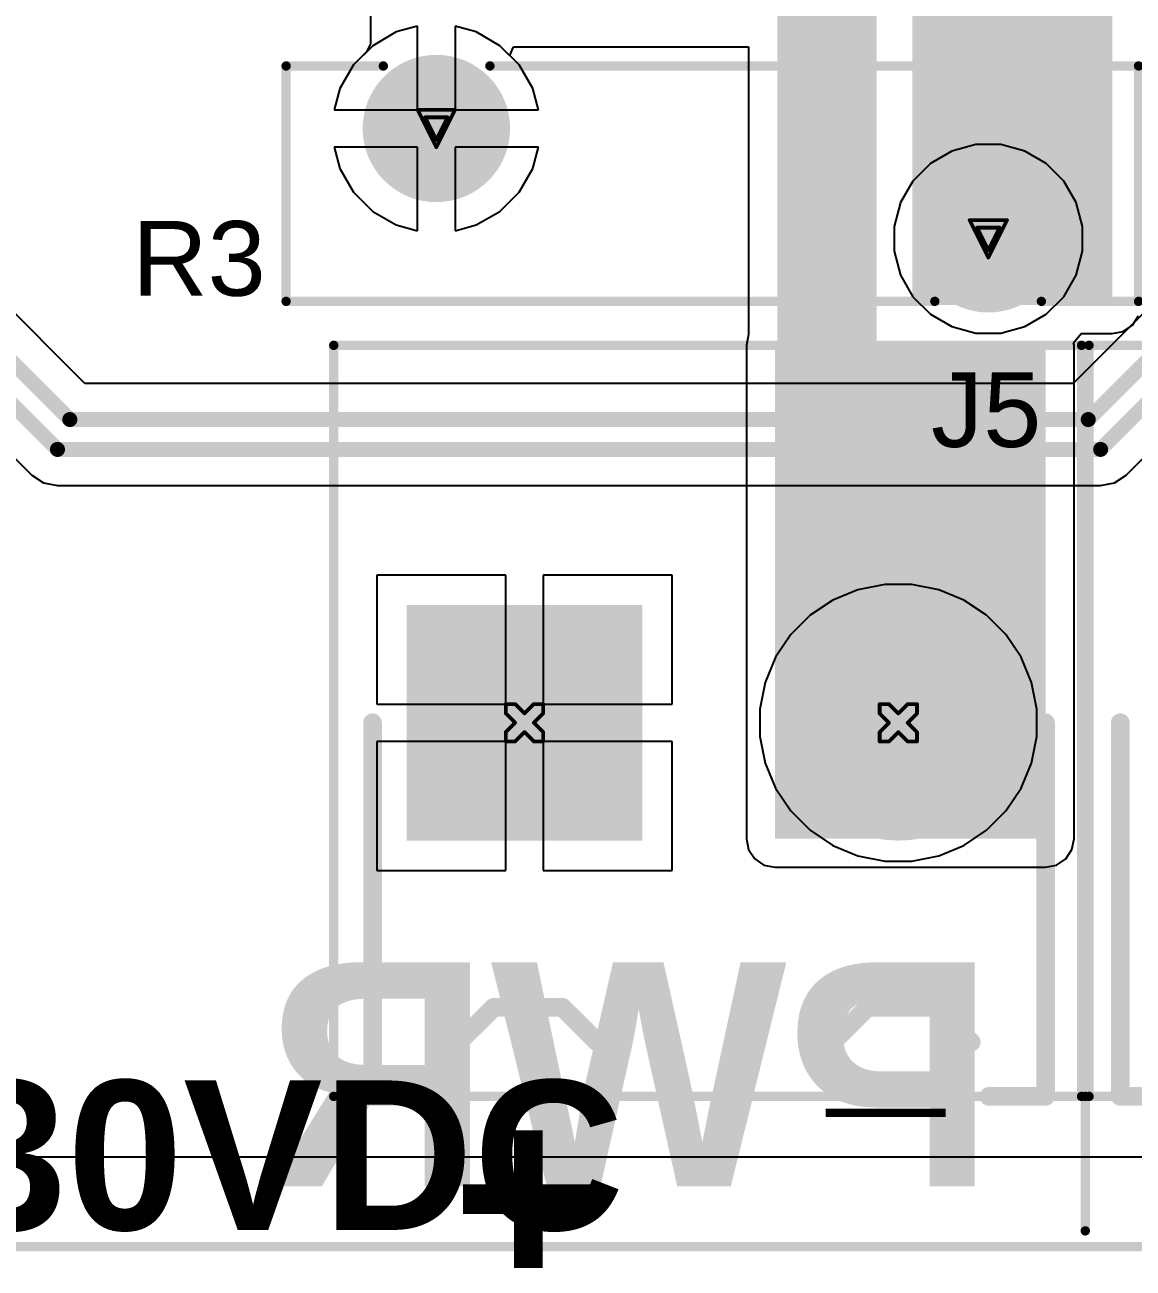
# Model space of a CAD drawing. Header units: inches. Extents: x -21 to 276, y -5 to 220.
# Drawn here: x 11.55 to 26.61, y -4.81 to 12.09 of the extents above; entities that cross this region are included whole.
import ezdxf

# ---------------------------------------------------------------- set-up
doc = ezdxf.new("R2010")
doc.units = ezdxf.units.IN
for name, color, linetype in [('Board_Outline', 216, 'Continuous'), ('Bottom Layer', 5, 'Continuous'), ('Bottom Overlay', 54, 'Continuous'), ('Bottom Solder', 6, 'Continuous'), ('Drill Drawing', 1, 'Continuous'), ('Ground', 16, 'Continuous'), ('Multi-Layer', 9, 'Continuous'), ('Pad Holes', 156, 'Continuous'), ('Power + Signal', 76, 'Continuous'), ('Top Layer', 1, 'Continuous'), ('Top Overlay', 2, 'Continuous'), ('Top Solder', 216, 'Continuous')]:
    doc.layers.add(name, color=color, linetype=linetype)
doc.styles.add('Arial', font='', dxfattribs={"height": 0.2})
doc.styles.add('Arial_Bold', font='', dxfattribs={"height": 0.2})
doc.styles.get('Arial').set_extended_font_data('Arial')
doc.styles.get('Arial_Bold').set_extended_font_data('Arial', bold=True)

# ---------------------------------------------------------------- blocks, each defined once
blk = doc.blocks.new('DB128L_5_08_3P_BK_S_139')
at = {"layer": 'Top Overlay'}
for points in [[(-7.671, -5.08, 0.127, 0.127, 0), (-7.671, 5.131, 0.127, 0.127, 0)], [(-7.671, 5.131, 0.127, 0.127, 0), (7.671, 5.131, 0.127, 0.127, 0)], [(-7.671, -5.08, 0.127, 0.127, 0), (7.671, -5.08, 0.127, 0.127, 0)]]:
    blk.add_lwpolyline(points, format="xyseb", dxfattribs=at)
for points in [[(-7.703, 5.131, 0.0635, 0.0635, 1), (-7.639, 5.131, 0.0635, 0.0635, 1)], [(-7.703, 5.131, 0.0635, 0.0635, 1), (-7.639, 5.131, 0.0635, 0.0635, 1)], [(-7.703, -5.08, 0.0635, 0.0635, 1), (-7.639, -5.08, 0.0635, 0.0635, 1)], [(-7.703, -5.08, 0.0635, 0.0635, 1), (-7.639, -5.08, 0.0635, 0.0635, 1)]]:
    blk.add_lwpolyline(points, format="xyseb", close=True, dxfattribs=at)
blk = doc.blocks.new('B72210S0300K101_195')
at = {"layer": 'Bottom Layer'}
h = blk.add_hatch(color=5, dxfattribs=at)
edge = h.paths.add_edge_path()
edge.add_arc((-3.75, 0.75), 0.9, 0, 360)
h = blk.add_hatch(color=5, dxfattribs=at)
edge = h.paths.add_edge_path()
edge.add_arc((3.75, -0.75), 0.9, 0, 360)
at = {"layer": 'Bottom Solder'}
h = blk.add_hatch(color=6, dxfattribs=at)
edge = h.paths.add_edge_path()
edge.add_arc((-3.75, 0.75), 1.0016, 0, 360)
h = blk.add_hatch(color=6, dxfattribs=at)
edge = h.paths.add_edge_path()
edge.add_arc((3.75, -0.75), 1.0016, 0, 360)
at = {"layer": 'Ground'}
h = blk.add_hatch(color=16, dxfattribs=at)
edge = h.paths.add_edge_path()
edge.add_arc((-3.75, 0.75), 0.9, 0, 360)
h = blk.add_hatch(color=16, dxfattribs=at)
edge = h.paths.add_edge_path()
edge.add_arc((3.75, -0.75), 0.9, 0, 360)
at = {"layer": 'Multi-Layer'}
h = blk.add_hatch(color=9, dxfattribs=at)
edge = h.paths.add_edge_path()
edge.add_arc((-3.75, 0.75), 0.9, 0, 360)
h = blk.add_hatch(color=9, dxfattribs=at)
edge = h.paths.add_edge_path()
edge.add_arc((3.75, -0.75), 0.9, 0, 360)
at = {"layer": 'Pad Holes'}
h = blk.add_hatch(color=7, dxfattribs=at)
edge = h.paths.add_edge_path()
edge.add_arc((-3.75, 0.75), 0.525, 0, 360)
h = blk.add_hatch(color=7, dxfattribs=at)
edge = h.paths.add_edge_path()
edge.add_arc((3.75, -0.75), 0.525, 0, 360)
at = {"layer": 'Power + Signal'}
h = blk.add_hatch(color=76, dxfattribs=at)
edge = h.paths.add_edge_path()
edge.add_arc((-3.75, 0.75), 0.9, 0, 360)
h = blk.add_hatch(color=76, dxfattribs=at)
edge = h.paths.add_edge_path()
edge.add_arc((3.75, -0.75), 0.9, 0, 360)
at = {"layer": 'Top Layer'}
h = blk.add_hatch(color=1, dxfattribs=at)
edge = h.paths.add_edge_path()
edge.add_arc((-3.75, 0.75), 0.9, 0, 360)
h = blk.add_hatch(color=1, dxfattribs=at)
edge = h.paths.add_edge_path()
edge.add_arc((3.75, -0.75), 0.9, 0, 360)
at = {"layer": 'Top Solder'}
h = blk.add_hatch(color=216, dxfattribs=at)
edge = h.paths.add_edge_path()
edge.add_arc((-3.75, 0.75), 1.0016, 0, 360)
h = blk.add_hatch(color=216, dxfattribs=at)
edge = h.paths.add_edge_path()
edge.add_arc((3.75, -0.75), 1.0016, 0, 360)
at = {"layer": 'Top Overlay'}
for points in [[(-5.7912, 1.6002, 0.127, 0.127, 0), (-5.7912, -1.6002, 0.127, 0.127, 0)], [(-4.4704, 1.6002, 0.127, 0.127, 0), (-5.7912, 1.6002, 0.127, 0.127, 0)], [(5.7912, 1.6002, 0.127, 0.127, 0), (-3.0226, 1.6002, 0.127, 0.127, 0)], [(5.7912, 1.6002, 0.127, 0.127, 0), (5.7912, -1.6002, 0.127, 0.127, 0)], [(3.0226, -1.6002, 0.127, 0.127, 0), (-5.7912, -1.6002, 0.127, 0.127, 0)], [(5.7912, -1.6002, 0.127, 0.127, 0), (4.4704, -1.6002, 0.127, 0.127, 0)]]:
    blk.add_lwpolyline(points, format="xyseb", dxfattribs=at)
for points in [[(-5.82295, 1.6002, 0.0635, 0.0635, 1), (-5.75945, 1.6002, 0.0635, 0.0635, 1)], [(-5.82295, 1.6002, 0.0635, 0.0635, 1), (-5.75945, 1.6002, 0.0635, 0.0635, 1)], [(-4.50215, 1.6002, 0.0635, 0.0635, 1), (-4.43865, 1.6002, 0.0635, 0.0635, 1)], [(-3.05435, 1.6002, 0.0635, 0.0635, 1), (-2.99085, 1.6002, 0.0635, 0.0635, 1)], [(5.75945, 1.6002, 0.0635, 0.0635, 1), (5.82295, 1.6002, 0.0635, 0.0635, 1)], [(5.75945, 1.6002, 0.0635, 0.0635, 1), (5.82295, 1.6002, 0.0635, 0.0635, 1)], [(-5.82295, -1.6002, 0.0635, 0.0635, 1), (-5.75945, -1.6002, 0.0635, 0.0635, 1)], [(-5.82295, -1.6002, 0.0635, 0.0635, 1), (-5.75945, -1.6002, 0.0635, 0.0635, 1)], [(2.99085, -1.6002, 0.0635, 0.0635, 1), (3.05435, -1.6002, 0.0635, 0.0635, 1)], [(4.43865, -1.6002, 0.0635, 0.0635, 1), (4.50215, -1.6002, 0.0635, 0.0635, 1)], [(5.75945, -1.6002, 0.0635, 0.0635, 1), (5.82295, -1.6002, 0.0635, 0.0635, 1)], [(5.75945, -1.6002, 0.0635, 0.0635, 1), (5.82295, -1.6002, 0.0635, 0.0635, 1)]]:
    blk.add_lwpolyline(points, format="xyseb", close=True, dxfattribs=at)
blk = doc.blocks.new('DB128L_5_08_2P_BK_S_202')
at = {"layer": 'Bottom Layer'}
blk.add_hatch(color=5, dxfattribs=at).paths.add_polyline_path([(-1.04, 1.5), (-1.04, -1.5), (-4.04, -1.5), (-4.04, 1.5)])
h = blk.add_hatch(color=5, dxfattribs=at)
edge = h.paths.add_edge_path()
edge.add_arc((2.54, 0), 1.5, 0, 360)
at = {"layer": 'Bottom Solder'}
blk.add_hatch(color=6, dxfattribs=at).paths.add_polyline_path([(-0.938, 1.602), (-0.938, -1.602), (-4.142, -1.602), (-4.142, 1.602)])
h = blk.add_hatch(color=6, dxfattribs=at)
edge = h.paths.add_edge_path()
edge.add_arc((2.54, 0), 1.602, 0, 360)
at = {"layer": 'Ground'}
blk.add_hatch(color=16, dxfattribs=at).paths.add_polyline_path([(-1.04, 1.5), (-1.04, -1.5), (-4.04, -1.5), (-4.04, 1.5)])
h = blk.add_hatch(color=16, dxfattribs=at)
edge = h.paths.add_edge_path()
edge.add_arc((2.54, 0), 1.5, 0, 360)
at = {"layer": 'Multi-Layer'}
blk.add_hatch(color=9, dxfattribs=at).paths.add_polyline_path([(-1.04, 1.5), (-1.04, -1.5), (-4.04, -1.5), (-4.04, 1.5)])
h = blk.add_hatch(color=9, dxfattribs=at)
edge = h.paths.add_edge_path()
edge.add_arc((2.54, 0), 1.5, 0, 360)
at = {"layer": 'Pad Holes'}
h = blk.add_hatch(color=7, dxfattribs=at)
edge = h.paths.add_edge_path()
edge.add_arc((-2.54, 0), 0.8, 0, 360)
h = blk.add_hatch(color=7, dxfattribs=at)
edge = h.paths.add_edge_path()
edge.add_arc((2.54, 0), 0.8, 0, 360)
at = {"layer": 'Power + Signal'}
blk.add_hatch(color=76, dxfattribs=at).paths.add_polyline_path([(-1.04, 1.5), (-1.04, -1.5), (-4.04, -1.5), (-4.04, 1.5)])
h = blk.add_hatch(color=76, dxfattribs=at)
edge = h.paths.add_edge_path()
edge.add_arc((2.54, 0), 1.5, 0, 360)
at = {"layer": 'Top Layer'}
blk.add_hatch(color=1, dxfattribs=at).paths.add_polyline_path([(-1.04, 1.5), (-1.04, -1.5), (-4.04, -1.5), (-4.04, 1.5)])
h = blk.add_hatch(color=1, dxfattribs=at)
edge = h.paths.add_edge_path()
edge.add_arc((2.54, 0), 1.5, 0, 360)
at = {"layer": 'Top Solder'}
blk.add_hatch(color=216, dxfattribs=at).paths.add_polyline_path([(-0.938, 1.602), (-0.938, -1.602), (-4.142, -1.602), (-4.142, 1.602)])
h = blk.add_hatch(color=216, dxfattribs=at)
edge = h.paths.add_edge_path()
edge.add_arc((2.54, 0), 1.602, 0, 360)
at = {"layer": 'Top Overlay'}
for points in [[(-5.131, -5.08, 0.127, 0.127, 0), (-5.131, 5.131, 0.127, 0.127, 0)], [(-5.131, 5.131, 0.127, 0.127, 0), (5.131, 5.131, 0.127, 0.127, 0)], [(5.131, -5.08, 0.127, 0.127, 0), (5.131, 5.131, 0.127, 0.127, 0)], [(-3.431, -4.343, 0.254, 0.254, 0), (-2.954, -3.867, 0.254, 0.254, 0)], [(-2.954, -3.867, 0.254, 0.254, 0), (-2.026, -3.867, 0.254, 0.254, 0)], [(-2.026, -3.867, 0.254, 0.254, 0), (-1.549, -4.343, 0.254, 0.254, 0)], [(1.649, -4.343, 0.254, 0.254, 0), (2.126, -3.867, 0.254, 0.254, 0)], [(2.126, -3.867, 0.254, 0.254, 0), (3.054, -3.867, 0.254, 0.254, 0)], [(3.054, -3.867, 0.254, 0.254, 0), (3.531, -4.343, 0.254, 0.254, 0)], [(-5.131, -5.08, 0.127, 0.127, 0), (5.131, -5.08, 0.127, 0.127, 0)]]:
    blk.add_lwpolyline(points, format="xyseb", dxfattribs=at)
for points in [[(-5.163, 5.131, 0.0635, 0.0635, 1), (-5.099, 5.131, 0.0635, 0.0635, 1)], [(-5.163, 5.131, 0.0635, 0.0635, 1), (-5.099, 5.131, 0.0635, 0.0635, 1)], [(5.099, 5.131, 0.0635, 0.0635, 1), (5.163, 5.131, 0.0635, 0.0635, 1)], [(5.099, 5.131, 0.0635, 0.0635, 1), (5.163, 5.131, 0.0635, 0.0635, 1)], [(-3.018, -3.867, 0.127, 0.127, 1), (-2.891, -3.867, 0.127, 0.127, 1)], [(-3.018, -3.867, 0.127, 0.127, 1), (-2.891, -3.867, 0.127, 0.127, 1)], [(-2.09, -3.867, 0.127, 0.127, 1), (-1.963, -3.867, 0.127, 0.127, 1)], [(-2.09, -3.867, 0.127, 0.127, 1), (-1.963, -3.867, 0.127, 0.127, 1)], [(2.062, -3.867, 0.127, 0.127, 1), (2.189, -3.867, 0.127, 0.127, 1)], [(2.062, -3.867, 0.127, 0.127, 1), (2.189, -3.867, 0.127, 0.127, 1)], [(2.99, -3.867, 0.127, 0.127, 1), (3.117, -3.867, 0.127, 0.127, 1)], [(2.99, -3.867, 0.127, 0.127, 1), (3.117, -3.867, 0.127, 0.127, 1)], [(-3.495, -4.343, 0.127, 0.127, 1), (-3.368, -4.343, 0.127, 0.127, 1)], [(-1.613, -4.343, 0.127, 0.127, 1), (-1.486, -4.343, 0.127, 0.127, 1)], [(1.585, -4.343, 0.127, 0.127, 1), (1.712, -4.343, 0.127, 0.127, 1)], [(3.467, -4.343, 0.127, 0.127, 1), (3.594, -4.343, 0.127, 0.127, 1)], [(-5.163, -5.08, 0.0635, 0.0635, 1), (-5.099, -5.08, 0.0635, 0.0635, 1)], [(-5.163, -5.08, 0.0635, 0.0635, 1), (-5.099, -5.08, 0.0635, 0.0635, 1)], [(5.099, -5.08, 0.0635, 0.0635, 1), (5.163, -5.08, 0.0635, 0.0635, 1)], [(5.099, -5.08, 0.0635, 0.0635, 1), (5.163, -5.08, 0.0635, 0.0635, 1)]]:
    blk.add_lwpolyline(points, format="xyseb", close=True, dxfattribs=at)

msp = doc.modelspace()

# ---------------------------------------------------------------- hatches: boundary and pattern name
at = {"layer": 'Bottom Layer'}
for points in [[(23.607, 8.284), (26.325, 8.284), (26.325, 18.263), (23.607, 18.263)], [(21.772, 5.907), (23.124, 5.907), (23.124, 12.867), (21.772, 12.867)], [(21.741, 1.028), (25.418, 1.028), (25.418, 7.736), (21.741, 7.736)]]:
    msp.add_hatch(color=5, dxfattribs=at).paths.add_polyline_path(points)

# ---------------------------------------------------------------- linework, layer by layer
at = {"layer": 'Board_Outline'}
msp.add_lwpolyline([(-4.499, -4.518, 0.127, 0.127, 0), (109.501, -4.518, 0.127, 0.127, 0)], format="xyseb", dxfattribs=at)
at = {"layer": 'Bottom Layer'}
for p, q in [((16.244, 18.195), (16.244, 11.833)), ((16.244, 11.833), (16.193, 11.727)), ((16.193, 11.727), (16.014, 11.548)), ((18.14, 11.675), (18.189, 11.793)), ((18.267, 11.548), (18.14, 11.675)), ((18.189, 11.793), (21.383, 11.793)), ((21.383, 11.793), (21.383, 7.886)), ((16.014, 11.548), (15.829, 11.227)), ((18.453, 11.227), (18.267, 11.548)), ((15.829, 11.227), (15.751, 10.938)), ((18.53, 10.938), (18.453, 11.227)), ((15.751, 10.938), (17.141, 10.938)), ((17.141, 10.938), (18.53, 10.938)), ((16.887, 10.43), (15.751, 10.43)), ((15.751, 10.43), (15.829, 10.14)), ((16.887, 9.294), (16.887, 10.43)), ((18.53, 10.43), (17.395, 10.43)), ((17.395, 10.43), (17.395, 9.294)), ((18.453, 10.14), (18.53, 10.43)), ((15.829, 10.14), (16.014, 9.819)), ((18.267, 9.819), (18.453, 10.14)), ((16.014, 9.819), (16.276, 9.557)), ((18.005, 9.557), (18.267, 9.819)), ((16.276, 9.557), (16.597, 9.372)), ((17.684, 9.372), (18.005, 9.557)), ((16.597, 9.372), (16.887, 9.294)), ((17.395, 9.294), (17.684, 9.372)), ((26.599, 8.009), (26.683, 8.135)), ((26.473, 7.925), (26.599, 8.009)), ((21.382, 7.885), (21.353, 7.736)), ((21.383, 7.886), (21.382, 7.885)), ((25.8, 7.768), (25.904, 7.895)), ((25.904, 7.895), (26.325, 7.895)), ((26.325, 7.895), (26.473, 7.925)), ((21.353, 7.736), (21.353, 1.028)), ((25.806, 7.736), (25.8, 7.768)), ((25.806, 1.028), (25.806, 7.736)), ((18.084, 4.613), (16.33, 4.613)), ((16.33, 4.613), (16.33, 2.859)), ((18.084, 2.859), (18.084, 4.613)), ((20.346, 4.613), (18.592, 4.613)), ((18.592, 4.613), (18.592, 2.859)), ((20.346, 2.859), (20.346, 4.613)), ((16.33, 2.859), (18.084, 2.859)), ((18.592, 2.859), (20.346, 2.859)), ((18.084, 2.351), (16.33, 2.351)), ((16.33, 2.351), (16.33, 0.597)), ((18.084, 0.597), (18.084, 2.351)), ((20.346, 2.351), (18.592, 2.351)), ((18.592, 2.351), (18.592, 0.597)), ((20.346, 0.597), (20.346, 2.351)), ((21.353, 1.028), (21.382, 0.88)), ((25.777, 0.88), (25.806, 1.028)), ((21.382, 0.88), (21.466, 0.754)), ((25.692, 0.754), (25.777, 0.88)), ((21.466, 0.754), (21.592, 0.669)), ((25.566, 0.669), (25.692, 0.754)), ((16.33, 0.597), (18.084, 0.597)), ((18.592, 0.597), (20.346, 0.597)), ((21.592, 0.669), (21.741, 0.64)), ((21.741, 0.64), (25.418, 0.64)), ((25.418, 0.64), (25.566, 0.669)), ((102.608, -3.302), (2.395, -3.302))]:
    msp.add_line(p, q, dxfattribs=at)
msp.add_lwpolyline([(23.177, 2.605, 1.778, 1.778, 0), (23.418, 2.605, 1.778, 1.778, 0)], format="xyseb", dxfattribs=at)
for points in [[(22.732, 2.605, 0.889, 0.889, 1), (23.621, 2.605, 0.889, 0.889, 1)], [(22.973, 2.605, 0.889, 0.889, 1), (23.862, 2.605, 0.889, 0.889, 1)]]:
    msp.add_lwpolyline(points, format="xyseb", close=True, dxfattribs=at)
at = {"layer": 'Bottom Overlay'}
for points in [[(16.274, -2.475, 0.254, 0.254, 0), (16.274, 2.605, 0.254, 0.254, 0)], [(25.418, -2.475, 0.254, 0.254, 0), (25.418, 2.605, 0.254, 0.254, 0)], [(26.434, -2.475, 0.254, 0.254, 0), (26.434, 2.605, 0.254, 0.254, 0)], [(16.274, -2.475, 0.254, 0.254, 0), (17.104, -2.475, 0.254, 0.254, 0)], [(24.648, -2.475, 0.254, 0.254, 0), (25.418, -2.475, 0.254, 0.254, 0)], [(26.434, -2.475, 0.254, 0.254, 0), (54.265, -2.475, 0.254, 0.254, 0)]]:
    msp.add_lwpolyline(points, format="xyseb", dxfattribs=at)
for points in [[(16.21, 2.605, 0.127, 0.127, 1), (16.337, 2.605, 0.127, 0.127, 1)], [(25.354, 2.605, 0.127, 0.127, 1), (25.481, 2.605, 0.127, 0.127, 1)], [(26.37, 2.605, 0.127, 0.127, 1), (26.497, 2.605, 0.127, 0.127, 1)], [(16.21, -2.475, 0.127, 0.127, 1), (16.337, -2.475, 0.127, 0.127, 1)], [(16.21, -2.475, 0.127, 0.127, 1), (16.337, -2.475, 0.127, 0.127, 1)], [(17.041, -2.475, 0.127, 0.127, 1), (17.168, -2.475, 0.127, 0.127, 1)], [(24.585, -2.475, 0.127, 0.127, 1), (24.712, -2.475, 0.127, 0.127, 1)], [(25.354, -2.475, 0.127, 0.127, 1), (25.481, -2.475, 0.127, 0.127, 1)], [(25.354, -2.475, 0.127, 0.127, 1), (25.481, -2.475, 0.127, 0.127, 1)], [(26.37, -2.475, 0.127, 0.127, 1), (26.497, -2.475, 0.127, 0.127, 1)], [(26.37, -2.475, 0.127, 0.127, 1), (26.497, -2.475, 0.127, 0.127, 1)]]:
    msp.add_lwpolyline(points, format="xyseb", close=True, dxfattribs=at)
at = {"layer": 'Drill Drawing'}
for points in [[(16.887, 10.938, 0.0508, 0.0508, 0), (17.395, 10.938, 0.0508, 0.0508, 0)], [(16.887, 10.938, 0.0508, 0.0508, 0), (17.141, 10.43, 0.0508, 0.0508, 0)], [(16.988, 10.836, 0.0508, 0.0508, 0), (17.293, 10.836, 0.0508, 0.0508, 0)], [(16.988, 10.836, 0.0508, 0.0508, 0), (17.141, 10.531, 0.0508, 0.0508, 0)], [(17.141, 10.43, 0.0508, 0.0508, 0), (17.395, 10.938, 0.0508, 0.0508, 0)], [(17.141, 10.531, 0.0508, 0.0508, 0), (17.293, 10.836, 0.0508, 0.0508, 0)], [(24.387, 9.438, 0.0508, 0.0508, 0), (24.895, 9.438, 0.0508, 0.0508, 0)], [(24.387, 9.438, 0.0508, 0.0508, 0), (24.641, 8.93, 0.0508, 0.0508, 0)], [(24.488, 9.336, 0.0508, 0.0508, 0), (24.793, 9.336, 0.0508, 0.0508, 0)], [(24.488, 9.336, 0.0508, 0.0508, 0), (24.641, 9.031, 0.0508, 0.0508, 0)], [(24.641, 8.93, 0.0508, 0.0508, 0), (24.895, 9.438, 0.0508, 0.0508, 0)], [(24.641, 9.031, 0.0508, 0.0508, 0), (24.793, 9.336, 0.0508, 0.0508, 0)], [(18.084, 2.732, 0.0508, 0.0508, 0), (18.084, 2.859, 0.0508, 0.0508, 0)], [(18.084, 2.859, 0.0508, 0.0508, 0), (18.211, 2.859, 0.0508, 0.0508, 0)], [(18.211, 2.859, 0.0508, 0.0508, 0), (18.338, 2.732, 0.0508, 0.0508, 0)], [(18.338, 2.732, 0.0508, 0.0508, 0), (18.465, 2.859, 0.0508, 0.0508, 0)], [(18.465, 2.859, 0.0508, 0.0508, 0), (18.592, 2.859, 0.0508, 0.0508, 0)], [(18.592, 2.732, 0.0508, 0.0508, 0), (18.592, 2.859, 0.0508, 0.0508, 0)], [(23.164, 2.732, 0.0508, 0.0508, 0), (23.164, 2.859, 0.0508, 0.0508, 0)], [(23.164, 2.859, 0.0508, 0.0508, 0), (23.291, 2.859, 0.0508, 0.0508, 0)], [(23.291, 2.859, 0.0508, 0.0508, 0), (23.418, 2.732, 0.0508, 0.0508, 0)], [(23.418, 2.732, 0.0508, 0.0508, 0), (23.545, 2.859, 0.0508, 0.0508, 0)], [(23.545, 2.859, 0.0508, 0.0508, 0), (23.672, 2.859, 0.0508, 0.0508, 0)], [(23.672, 2.732, 0.0508, 0.0508, 0), (23.672, 2.859, 0.0508, 0.0508, 0)], [(18.084, 2.732, 0.0508, 0.0508, 0), (18.211, 2.605, 0.0508, 0.0508, 0)], [(18.465, 2.605, 0.0508, 0.0508, 0), (18.592, 2.732, 0.0508, 0.0508, 0)], [(23.164, 2.732, 0.0508, 0.0508, 0), (23.291, 2.605, 0.0508, 0.0508, 0)], [(23.545, 2.605, 0.0508, 0.0508, 0), (23.672, 2.732, 0.0508, 0.0508, 0)], [(18.084, 2.478, 0.0508, 0.0508, 0), (18.211, 2.605, 0.0508, 0.0508, 0)], [(18.465, 2.605, 0.0508, 0.0508, 0), (18.592, 2.478, 0.0508, 0.0508, 0)], [(23.164, 2.478, 0.0508, 0.0508, 0), (23.291, 2.605, 0.0508, 0.0508, 0)], [(23.545, 2.605, 0.0508, 0.0508, 0), (23.672, 2.478, 0.0508, 0.0508, 0)], [(18.084, 2.351, 0.0508, 0.0508, 0), (18.084, 2.478, 0.0508, 0.0508, 0)], [(18.084, 2.351, 0.0508, 0.0508, 0), (18.211, 2.351, 0.0508, 0.0508, 0)], [(18.211, 2.351, 0.0508, 0.0508, 0), (18.338, 2.478, 0.0508, 0.0508, 0)], [(18.338, 2.478, 0.0508, 0.0508, 0), (18.465, 2.351, 0.0508, 0.0508, 0)], [(18.465, 2.351, 0.0508, 0.0508, 0), (18.592, 2.351, 0.0508, 0.0508, 0)], [(18.592, 2.351, 0.0508, 0.0508, 0), (18.592, 2.478, 0.0508, 0.0508, 0)], [(23.164, 2.351, 0.0508, 0.0508, 0), (23.164, 2.478, 0.0508, 0.0508, 0)], [(23.164, 2.351, 0.0508, 0.0508, 0), (23.291, 2.351, 0.0508, 0.0508, 0)], [(23.291, 2.351, 0.0508, 0.0508, 0), (23.418, 2.478, 0.0508, 0.0508, 0)], [(23.418, 2.478, 0.0508, 0.0508, 0), (23.545, 2.351, 0.0508, 0.0508, 0)], [(23.545, 2.351, 0.0508, 0.0508, 0), (23.672, 2.351, 0.0508, 0.0508, 0)], [(23.672, 2.351, 0.0508, 0.0508, 0), (23.672, 2.478, 0.0508, 0.0508, 0)]]:
    msp.add_lwpolyline(points, format="xyseb", dxfattribs=at)
for points in [[(16.874, 10.938, 0.0254, 0.0254, 1), (16.899, 10.938, 0.0254, 0.0254, 1)], [(16.874, 10.938, 0.0254, 0.0254, 1), (16.899, 10.938, 0.0254, 0.0254, 1)], [(16.976, 10.836, 0.0254, 0.0254, 1), (17.001, 10.836, 0.0254, 0.0254, 1)], [(16.976, 10.836, 0.0254, 0.0254, 1), (17.001, 10.836, 0.0254, 0.0254, 1)], [(17.28, 10.836, 0.0254, 0.0254, 1), (17.306, 10.836, 0.0254, 0.0254, 1)], [(17.28, 10.836, 0.0254, 0.0254, 1), (17.306, 10.836, 0.0254, 0.0254, 1)], [(17.382, 10.938, 0.0254, 0.0254, 1), (17.407, 10.938, 0.0254, 0.0254, 1)], [(17.382, 10.938, 0.0254, 0.0254, 1), (17.407, 10.938, 0.0254, 0.0254, 1)], [(17.128, 10.531, 0.0254, 0.0254, 1), (17.153, 10.531, 0.0254, 0.0254, 1)], [(17.128, 10.531, 0.0254, 0.0254, 1), (17.153, 10.531, 0.0254, 0.0254, 1)], [(17.128, 10.43, 0.0254, 0.0254, 1), (17.153, 10.43, 0.0254, 0.0254, 1)], [(17.128, 10.43, 0.0254, 0.0254, 1), (17.153, 10.43, 0.0254, 0.0254, 1)], [(24.374, 9.438, 0.0254, 0.0254, 1), (24.399, 9.438, 0.0254, 0.0254, 1)], [(24.374, 9.438, 0.0254, 0.0254, 1), (24.399, 9.438, 0.0254, 0.0254, 1)], [(24.476, 9.336, 0.0254, 0.0254, 1), (24.501, 9.336, 0.0254, 0.0254, 1)], [(24.476, 9.336, 0.0254, 0.0254, 1), (24.501, 9.336, 0.0254, 0.0254, 1)], [(24.78, 9.336, 0.0254, 0.0254, 1), (24.806, 9.336, 0.0254, 0.0254, 1)], [(24.78, 9.336, 0.0254, 0.0254, 1), (24.806, 9.336, 0.0254, 0.0254, 1)], [(24.882, 9.438, 0.0254, 0.0254, 1), (24.907, 9.438, 0.0254, 0.0254, 1)], [(24.882, 9.438, 0.0254, 0.0254, 1), (24.907, 9.438, 0.0254, 0.0254, 1)], [(24.628, 9.031, 0.0254, 0.0254, 1), (24.653, 9.031, 0.0254, 0.0254, 1)], [(24.628, 9.031, 0.0254, 0.0254, 1), (24.653, 9.031, 0.0254, 0.0254, 1)], [(24.628, 8.93, 0.0254, 0.0254, 1), (24.653, 8.93, 0.0254, 0.0254, 1)], [(24.628, 8.93, 0.0254, 0.0254, 1), (24.653, 8.93, 0.0254, 0.0254, 1)], [(18.071, 2.859, 0.0254, 0.0254, 1), (18.096, 2.859, 0.0254, 0.0254, 1)], [(18.071, 2.859, 0.0254, 0.0254, 1), (18.096, 2.859, 0.0254, 0.0254, 1)], [(18.198, 2.859, 0.0254, 0.0254, 1), (18.223, 2.859, 0.0254, 0.0254, 1)], [(18.198, 2.859, 0.0254, 0.0254, 1), (18.223, 2.859, 0.0254, 0.0254, 1)], [(18.452, 2.859, 0.0254, 0.0254, 1), (18.477, 2.859, 0.0254, 0.0254, 1)], [(18.452, 2.859, 0.0254, 0.0254, 1), (18.477, 2.859, 0.0254, 0.0254, 1)], [(18.579, 2.859, 0.0254, 0.0254, 1), (18.604, 2.859, 0.0254, 0.0254, 1)], [(18.579, 2.859, 0.0254, 0.0254, 1), (18.604, 2.859, 0.0254, 0.0254, 1)], [(23.151, 2.859, 0.0254, 0.0254, 1), (23.176, 2.859, 0.0254, 0.0254, 1)], [(23.151, 2.859, 0.0254, 0.0254, 1), (23.176, 2.859, 0.0254, 0.0254, 1)], [(23.278, 2.859, 0.0254, 0.0254, 1), (23.303, 2.859, 0.0254, 0.0254, 1)], [(23.278, 2.859, 0.0254, 0.0254, 1), (23.303, 2.859, 0.0254, 0.0254, 1)], [(23.532, 2.859, 0.0254, 0.0254, 1), (23.557, 2.859, 0.0254, 0.0254, 1)], [(23.532, 2.859, 0.0254, 0.0254, 1), (23.557, 2.859, 0.0254, 0.0254, 1)], [(23.659, 2.859, 0.0254, 0.0254, 1), (23.684, 2.859, 0.0254, 0.0254, 1)], [(23.659, 2.859, 0.0254, 0.0254, 1), (23.684, 2.859, 0.0254, 0.0254, 1)], [(18.071, 2.732, 0.0254, 0.0254, 1), (18.096, 2.732, 0.0254, 0.0254, 1)], [(18.071, 2.732, 0.0254, 0.0254, 1), (18.096, 2.732, 0.0254, 0.0254, 1)], [(18.325, 2.732, 0.0254, 0.0254, 1), (18.35, 2.732, 0.0254, 0.0254, 1)], [(18.325, 2.732, 0.0254, 0.0254, 1), (18.35, 2.732, 0.0254, 0.0254, 1)], [(18.579, 2.732, 0.0254, 0.0254, 1), (18.604, 2.732, 0.0254, 0.0254, 1)], [(18.579, 2.732, 0.0254, 0.0254, 1), (18.604, 2.732, 0.0254, 0.0254, 1)], [(23.151, 2.732, 0.0254, 0.0254, 1), (23.176, 2.732, 0.0254, 0.0254, 1)], [(23.151, 2.732, 0.0254, 0.0254, 1), (23.176, 2.732, 0.0254, 0.0254, 1)], [(23.405, 2.732, 0.0254, 0.0254, 1), (23.43, 2.732, 0.0254, 0.0254, 1)], [(23.405, 2.732, 0.0254, 0.0254, 1), (23.43, 2.732, 0.0254, 0.0254, 1)], [(23.659, 2.732, 0.0254, 0.0254, 1), (23.684, 2.732, 0.0254, 0.0254, 1)], [(23.659, 2.732, 0.0254, 0.0254, 1), (23.684, 2.732, 0.0254, 0.0254, 1)], [(18.198, 2.605, 0.0254, 0.0254, 1), (18.223, 2.605, 0.0254, 0.0254, 1)], [(18.198, 2.605, 0.0254, 0.0254, 1), (18.223, 2.605, 0.0254, 0.0254, 1)], [(18.452, 2.605, 0.0254, 0.0254, 1), (18.477, 2.605, 0.0254, 0.0254, 1)], [(18.452, 2.605, 0.0254, 0.0254, 1), (18.477, 2.605, 0.0254, 0.0254, 1)], [(23.278, 2.605, 0.0254, 0.0254, 1), (23.303, 2.605, 0.0254, 0.0254, 1)], [(23.278, 2.605, 0.0254, 0.0254, 1), (23.303, 2.605, 0.0254, 0.0254, 1)], [(23.532, 2.605, 0.0254, 0.0254, 1), (23.557, 2.605, 0.0254, 0.0254, 1)], [(23.532, 2.605, 0.0254, 0.0254, 1), (23.557, 2.605, 0.0254, 0.0254, 1)], [(18.071, 2.478, 0.0254, 0.0254, 1), (18.096, 2.478, 0.0254, 0.0254, 1)], [(18.071, 2.478, 0.0254, 0.0254, 1), (18.096, 2.478, 0.0254, 0.0254, 1)], [(18.071, 2.351, 0.0254, 0.0254, 1), (18.096, 2.351, 0.0254, 0.0254, 1)], [(18.071, 2.351, 0.0254, 0.0254, 1), (18.096, 2.351, 0.0254, 0.0254, 1)], [(18.198, 2.351, 0.0254, 0.0254, 1), (18.223, 2.351, 0.0254, 0.0254, 1)], [(18.198, 2.351, 0.0254, 0.0254, 1), (18.223, 2.351, 0.0254, 0.0254, 1)], [(18.325, 2.478, 0.0254, 0.0254, 1), (18.35, 2.478, 0.0254, 0.0254, 1)], [(18.325, 2.478, 0.0254, 0.0254, 1), (18.35, 2.478, 0.0254, 0.0254, 1)], [(18.452, 2.351, 0.0254, 0.0254, 1), (18.477, 2.351, 0.0254, 0.0254, 1)], [(18.452, 2.351, 0.0254, 0.0254, 1), (18.477, 2.351, 0.0254, 0.0254, 1)], [(18.579, 2.478, 0.0254, 0.0254, 1), (18.604, 2.478, 0.0254, 0.0254, 1)], [(18.579, 2.478, 0.0254, 0.0254, 1), (18.604, 2.478, 0.0254, 0.0254, 1)], [(18.579, 2.351, 0.0254, 0.0254, 1), (18.604, 2.351, 0.0254, 0.0254, 1)], [(18.579, 2.351, 0.0254, 0.0254, 1), (18.604, 2.351, 0.0254, 0.0254, 1)], [(23.151, 2.478, 0.0254, 0.0254, 1), (23.176, 2.478, 0.0254, 0.0254, 1)], [(23.151, 2.478, 0.0254, 0.0254, 1), (23.176, 2.478, 0.0254, 0.0254, 1)], [(23.151, 2.351, 0.0254, 0.0254, 1), (23.176, 2.351, 0.0254, 0.0254, 1)], [(23.151, 2.351, 0.0254, 0.0254, 1), (23.176, 2.351, 0.0254, 0.0254, 1)], [(23.278, 2.351, 0.0254, 0.0254, 1), (23.303, 2.351, 0.0254, 0.0254, 1)], [(23.278, 2.351, 0.0254, 0.0254, 1), (23.303, 2.351, 0.0254, 0.0254, 1)], [(23.405, 2.478, 0.0254, 0.0254, 1), (23.43, 2.478, 0.0254, 0.0254, 1)], [(23.405, 2.478, 0.0254, 0.0254, 1), (23.43, 2.478, 0.0254, 0.0254, 1)], [(23.532, 2.351, 0.0254, 0.0254, 1), (23.557, 2.351, 0.0254, 0.0254, 1)], [(23.532, 2.351, 0.0254, 0.0254, 1), (23.557, 2.351, 0.0254, 0.0254, 1)], [(23.659, 2.478, 0.0254, 0.0254, 1), (23.684, 2.478, 0.0254, 0.0254, 1)], [(23.659, 2.478, 0.0254, 0.0254, 1), (23.684, 2.478, 0.0254, 0.0254, 1)], [(23.659, 2.351, 0.0254, 0.0254, 1), (23.684, 2.351, 0.0254, 0.0254, 1)], [(23.659, 2.351, 0.0254, 0.0254, 1), (23.684, 2.351, 0.0254, 0.0254, 1)]]:
    msp.add_lwpolyline(points, format="xyseb", close=True, dxfattribs=at)
at = {"layer": 'Ground'}
for p, q in [((16.887, 12.073), (16.597, 11.996)), ((16.887, 10.938), (16.887, 12.073)), ((17.684, 11.996), (17.395, 12.073)), ((17.395, 12.073), (17.395, 10.938)), ((16.597, 11.996), (16.276, 11.81)), ((18.005, 11.81), (17.684, 11.996)), ((16.276, 11.81), (16.014, 11.548)), ((18.267, 11.548), (18.005, 11.81)), ((16.014, 11.548), (15.829, 11.227)), ((18.453, 11.227), (18.267, 11.548)), ((15.829, 11.227), (15.751, 10.938)), ((18.53, 10.938), (18.453, 11.227)), ((15.751, 10.938), (16.887, 10.938)), ((17.395, 10.938), (18.53, 10.938)), ((16.887, 10.43), (15.751, 10.43)), ((15.751, 10.43), (15.829, 10.14)), ((16.887, 9.294), (16.887, 10.43)), ((18.53, 10.43), (17.395, 10.43)), ((17.395, 10.43), (17.395, 9.294)), ((18.453, 10.14), (18.53, 10.43)), ((24.146, 10.377), (23.854, 10.209)), ((24.472, 10.465), (24.146, 10.377)), ((24.809, 10.465), (24.472, 10.465)), ((25.135, 10.377), (24.809, 10.465)), ((25.427, 10.209), (25.135, 10.377)), ((23.854, 10.209), (23.616, 9.97)), ((25.666, 9.97), (25.427, 10.209)), ((15.829, 10.14), (16.014, 9.819)), ((18.267, 9.819), (18.453, 10.14)), ((16.014, 9.819), (16.276, 9.557)), ((18.005, 9.557), (18.267, 9.819)), ((23.616, 9.97), (23.447, 9.678)), ((25.834, 9.678), (25.666, 9.97)), ((23.447, 9.678), (23.36, 9.352)), ((25.922, 9.352), (25.834, 9.678)), ((16.276, 9.557), (16.597, 9.372)), ((17.684, 9.372), (18.005, 9.557)), ((16.597, 9.372), (16.887, 9.294)), ((17.395, 9.294), (17.684, 9.372)), ((23.36, 9.352), (23.36, 9.015)), ((25.922, 9.015), (25.922, 9.352)), ((23.36, 9.015), (23.447, 8.689)), ((25.834, 8.689), (25.922, 9.015)), ((23.447, 8.689), (23.616, 8.397)), ((25.666, 8.397), (25.834, 8.689)), ((23.616, 8.397), (23.854, 8.159)), ((25.427, 8.159), (25.666, 8.397)), ((23.854, 8.159), (24.146, 7.99)), ((25.135, 7.99), (25.427, 8.159)), ((24.146, 7.99), (24.472, 7.903)), ((24.809, 7.903), (25.135, 7.99)), ((24.472, 7.903), (24.809, 7.903)), ((18.084, 4.613), (16.33, 4.613)), ((16.33, 4.613), (16.33, 2.859)), ((18.084, 2.859), (18.084, 4.613)), ((20.346, 4.613), (18.592, 4.613)), ((18.592, 4.613), (18.592, 2.859)), ((20.346, 2.859), (20.346, 4.613)), ((22.869, 4.414), (22.527, 4.272)), ((23.233, 4.486), (22.869, 4.414)), ((23.603, 4.486), (23.233, 4.486)), ((23.966, 4.414), (23.603, 4.486)), ((24.309, 4.272), (23.966, 4.414)), ((22.527, 4.272), (22.219, 4.066)), ((24.617, 4.066), (24.309, 4.272)), ((22.219, 4.066), (21.957, 3.804)), ((24.879, 3.804), (24.617, 4.066)), ((21.957, 3.804), (21.751, 3.496)), ((25.085, 3.496), (24.879, 3.804)), ((21.751, 3.496), (21.609, 3.154)), ((25.226, 3.154), (25.085, 3.496)), ((21.609, 3.154), (21.537, 2.791)), ((25.299, 2.791), (25.226, 3.154)), ((16.33, 2.859), (18.084, 2.859)), ((18.592, 2.859), (20.346, 2.859)), ((21.537, 2.791), (21.537, 2.42)), ((25.299, 2.42), (25.299, 2.791)), ((21.537, 2.42), (21.609, 2.057)), ((25.226, 2.057), (25.299, 2.42)), ((18.084, 2.351), (16.33, 2.351)), ((16.33, 2.351), (16.33, 0.597)), ((18.084, 0.597), (18.084, 2.351)), ((20.346, 2.351), (18.592, 2.351)), ((18.592, 2.351), (18.592, 0.597)), ((20.346, 0.597), (20.346, 2.351)), ((21.609, 2.057), (21.751, 1.714)), ((25.085, 1.714), (25.226, 2.057)), ((21.751, 1.714), (21.957, 1.406)), ((24.879, 1.406), (25.085, 1.714)), ((21.957, 1.406), (22.219, 1.144)), ((24.617, 1.144), (24.879, 1.406)), ((22.219, 1.144), (22.527, 0.938)), ((24.309, 0.938), (24.617, 1.144)), ((22.527, 0.938), (22.869, 0.797)), ((23.966, 0.797), (24.309, 0.938)), ((22.869, 0.797), (23.233, 0.724)), ((23.233, 0.724), (23.603, 0.724)), ((23.603, 0.724), (23.966, 0.797)), ((16.33, 0.597), (18.084, 0.597)), ((18.592, 0.597), (20.346, 0.597)), ((102.608, -3.302), (2.395, -3.302))]:
    msp.add_line(p, q, dxfattribs=at)
at = {"layer": 'Power + Signal'}
for p, q in [((16.887, 12.073), (16.597, 11.996)), ((16.887, 10.938), (16.887, 12.073)), ((17.684, 11.996), (17.395, 12.073)), ((17.395, 12.073), (17.395, 10.938)), ((16.597, 11.996), (16.276, 11.81)), ((18.005, 11.81), (17.684, 11.996)), ((16.276, 11.81), (16.014, 11.548)), ((18.267, 11.548), (18.005, 11.81)), ((16.014, 11.548), (15.829, 11.227)), ((18.453, 11.227), (18.267, 11.548)), ((15.829, 11.227), (15.751, 10.938)), ((18.53, 10.938), (18.453, 11.227)), ((15.751, 10.938), (16.887, 10.938)), ((17.395, 10.938), (18.53, 10.938)), ((16.887, 10.43), (15.751, 10.43)), ((15.751, 10.43), (15.829, 10.14)), ((16.887, 9.294), (16.887, 10.43)), ((18.53, 10.43), (17.395, 10.43)), ((17.395, 10.43), (17.395, 9.294)), ((18.453, 10.14), (18.53, 10.43)), ((24.146, 10.377), (23.854, 10.209)), ((24.472, 10.465), (24.146, 10.377)), ((24.809, 10.465), (24.472, 10.465)), ((25.135, 10.377), (24.809, 10.465)), ((25.427, 10.209), (25.135, 10.377)), ((23.854, 10.209), (23.616, 9.97)), ((25.666, 9.97), (25.427, 10.209)), ((15.829, 10.14), (16.014, 9.819)), ((18.267, 9.819), (18.453, 10.14)), ((16.014, 9.819), (16.276, 9.557)), ((18.005, 9.557), (18.267, 9.819)), ((23.616, 9.97), (23.447, 9.678)), ((25.834, 9.678), (25.666, 9.97)), ((23.447, 9.678), (23.36, 9.352)), ((25.922, 9.352), (25.834, 9.678)), ((16.276, 9.557), (16.597, 9.372)), ((17.684, 9.372), (18.005, 9.557)), ((16.597, 9.372), (16.887, 9.294)), ((17.395, 9.294), (17.684, 9.372)), ((23.36, 9.352), (23.36, 9.015)), ((25.922, 9.015), (25.922, 9.352)), ((23.36, 9.015), (23.447, 8.689)), ((25.834, 8.689), (25.922, 9.015)), ((23.447, 8.689), (23.616, 8.397)), ((25.666, 8.397), (25.834, 8.689)), ((23.616, 8.397), (23.854, 8.159)), ((25.427, 8.159), (25.666, 8.397)), ((23.854, 8.159), (24.146, 7.99)), ((25.135, 7.99), (25.427, 8.159)), ((24.146, 7.99), (24.472, 7.903)), ((24.809, 7.903), (25.135, 7.99)), ((24.472, 7.903), (24.809, 7.903)), ((18.084, 4.613), (16.33, 4.613)), ((16.33, 4.613), (16.33, 2.859)), ((18.084, 2.859), (18.084, 4.613)), ((20.346, 4.613), (18.592, 4.613)), ((18.592, 4.613), (18.592, 2.859)), ((20.346, 2.859), (20.346, 4.613)), ((22.869, 4.414), (22.527, 4.272)), ((23.233, 4.486), (22.869, 4.414)), ((23.603, 4.486), (23.233, 4.486)), ((23.966, 4.414), (23.603, 4.486)), ((24.309, 4.272), (23.966, 4.414)), ((22.527, 4.272), (22.219, 4.066)), ((24.617, 4.066), (24.309, 4.272)), ((22.219, 4.066), (21.957, 3.804)), ((24.879, 3.804), (24.617, 4.066)), ((21.957, 3.804), (21.751, 3.496)), ((25.085, 3.496), (24.879, 3.804)), ((21.751, 3.496), (21.609, 3.154)), ((25.226, 3.154), (25.085, 3.496)), ((21.609, 3.154), (21.537, 2.791)), ((25.299, 2.791), (25.226, 3.154)), ((16.33, 2.859), (18.084, 2.859)), ((18.592, 2.859), (20.346, 2.859)), ((21.537, 2.791), (21.537, 2.42)), ((25.299, 2.42), (25.299, 2.791)), ((21.537, 2.42), (21.609, 2.057)), ((25.226, 2.057), (25.299, 2.42)), ((18.084, 2.351), (16.33, 2.351)), ((16.33, 2.351), (16.33, 0.597)), ((18.084, 0.597), (18.084, 2.351)), ((20.346, 2.351), (18.592, 2.351)), ((18.592, 2.351), (18.592, 0.597)), ((20.346, 0.597), (20.346, 2.351)), ((21.609, 2.057), (21.751, 1.714)), ((25.085, 1.714), (25.226, 2.057)), ((21.751, 1.714), (21.957, 1.406)), ((24.879, 1.406), (25.085, 1.714)), ((21.957, 1.406), (22.219, 1.144)), ((24.617, 1.144), (24.879, 1.406)), ((22.219, 1.144), (22.527, 0.938)), ((24.309, 0.938), (24.617, 1.144)), ((22.527, 0.938), (22.869, 0.797)), ((23.966, 0.797), (24.309, 0.938)), ((22.869, 0.797), (23.233, 0.724)), ((23.233, 0.724), (23.603, 0.724)), ((23.603, 0.724), (23.966, 0.797)), ((16.33, 0.597), (18.084, 0.597)), ((18.592, 0.597), (20.346, 0.597)), ((102.608, -3.302), (2.395, -3.302))]:
    msp.add_line(p, q, dxfattribs=at)
at = {"layer": 'Top Layer'}
for p, q in [((16.887, 12.073), (16.597, 11.996)), ((16.887, 10.938), (16.887, 12.073)), ((17.684, 11.996), (17.395, 12.073)), ((17.395, 12.073), (17.395, 10.938)), ((16.597, 11.996), (16.276, 11.81)), ((18.005, 11.81), (17.684, 11.996)), ((16.276, 11.81), (16.014, 11.548)), ((18.267, 11.548), (18.005, 11.81)), ((12.365, 7.219), (7.977, 11.607)), ((16.014, 11.548), (15.829, 11.227)), ((18.453, 11.227), (18.267, 11.548)), ((15.829, 11.227), (15.751, 10.938)), ((18.53, 10.938), (18.453, 11.227)), ((15.751, 10.938), (16.887, 10.938)), ((17.395, 10.938), (18.53, 10.938)), ((7.257, 10.36), (11.645, 5.973)), ((16.887, 10.43), (15.751, 10.43)), ((15.751, 10.43), (15.829, 10.14)), ((16.887, 9.294), (16.887, 10.43)), ((18.53, 10.43), (17.395, 10.43)), ((17.395, 10.43), (17.395, 9.294)), ((18.453, 10.14), (18.53, 10.43)), ((24.146, 10.377), (23.854, 10.209)), ((24.472, 10.465), (24.146, 10.377)), ((24.809, 10.465), (24.472, 10.465)), ((25.135, 10.377), (24.809, 10.465)), ((25.427, 10.209), (25.135, 10.377)), ((23.854, 10.209), (23.616, 9.97)), ((25.666, 9.97), (25.427, 10.209)), ((15.829, 10.14), (16.014, 9.819)), ((18.267, 9.819), (18.453, 10.14)), ((16.014, 9.819), (16.276, 9.557)), ((18.005, 9.557), (18.267, 9.819)), ((23.616, 9.97), (23.447, 9.678)), ((25.834, 9.678), (25.666, 9.97)), ((23.447, 9.678), (23.36, 9.352)), ((25.922, 9.352), (25.834, 9.678)), ((16.276, 9.557), (16.597, 9.372)), ((17.684, 9.372), (18.005, 9.557)), ((16.597, 9.372), (16.887, 9.294)), ((17.395, 9.294), (17.684, 9.372)), ((23.36, 9.352), (23.36, 9.015)), ((25.922, 9.015), (25.922, 9.352)), ((23.36, 9.015), (23.447, 8.689)), ((27.559, 8.984), (25.794, 7.219)), ((25.834, 8.689), (25.922, 9.015)), ((23.447, 8.689), (23.616, 8.397)), ((25.666, 8.397), (25.834, 8.689)), ((23.616, 8.397), (23.854, 8.159)), ((25.427, 8.159), (25.666, 8.397)), ((23.854, 8.159), (24.146, 7.99)), ((25.135, 7.99), (25.427, 8.159)), ((24.146, 7.99), (24.472, 7.903)), ((24.809, 7.903), (25.135, 7.99)), ((24.472, 7.903), (24.809, 7.903)), ((26.514, 5.973), (28.279, 7.738)), ((25.794, 7.219), (12.365, 7.219)), ((11.645, 5.973), (11.805, 5.866)), ((26.355, 5.866), (26.514, 5.973)), ((11.805, 5.866), (11.993, 5.829)), ((11.993, 5.829), (26.166, 5.829)), ((26.166, 5.829), (26.355, 5.866)), ((18.084, 4.613), (16.33, 4.613)), ((16.33, 4.613), (16.33, 2.859)), ((18.084, 2.859), (18.084, 4.613)), ((20.346, 4.613), (18.592, 4.613)), ((18.592, 4.613), (18.592, 2.859)), ((20.346, 2.859), (20.346, 4.613)), ((22.869, 4.414), (22.527, 4.272)), ((23.233, 4.486), (22.869, 4.414)), ((23.603, 4.486), (23.233, 4.486)), ((23.966, 4.414), (23.603, 4.486)), ((24.309, 4.272), (23.966, 4.414)), ((22.527, 4.272), (22.219, 4.066)), ((24.617, 4.066), (24.309, 4.272)), ((22.219, 4.066), (21.957, 3.804)), ((24.879, 3.804), (24.617, 4.066)), ((21.957, 3.804), (21.751, 3.496)), ((25.085, 3.496), (24.879, 3.804)), ((21.751, 3.496), (21.609, 3.154)), ((25.226, 3.154), (25.085, 3.496)), ((21.609, 3.154), (21.537, 2.791)), ((25.299, 2.791), (25.226, 3.154)), ((16.33, 2.859), (18.084, 2.859)), ((18.592, 2.859), (20.346, 2.859)), ((21.537, 2.791), (21.537, 2.42)), ((25.299, 2.42), (25.299, 2.791)), ((21.537, 2.42), (21.609, 2.057)), ((25.226, 2.057), (25.299, 2.42)), ((18.084, 2.351), (16.33, 2.351)), ((16.33, 2.351), (16.33, 0.597)), ((18.084, 0.597), (18.084, 2.351)), ((20.346, 2.351), (18.592, 2.351)), ((18.592, 2.351), (18.592, 0.597)), ((20.346, 0.597), (20.346, 2.351)), ((21.609, 2.057), (21.751, 1.714)), ((25.085, 1.714), (25.226, 2.057)), ((21.751, 1.714), (21.957, 1.406)), ((24.879, 1.406), (25.085, 1.714)), ((21.957, 1.406), (22.219, 1.144)), ((24.617, 1.144), (24.879, 1.406)), ((22.219, 1.144), (22.527, 0.938)), ((24.309, 0.938), (24.617, 1.144)), ((22.527, 0.938), (22.869, 0.797)), ((23.966, 0.797), (24.309, 0.938)), ((22.869, 0.797), (23.233, 0.724)), ((23.233, 0.724), (23.603, 0.724)), ((23.603, 0.724), (23.966, 0.797)), ((16.33, 0.597), (18.084, 0.597)), ((18.592, 0.597), (20.346, 0.597)), ((102.608, -3.302), (2.395, -3.302))]:
    msp.add_line(p, q, dxfattribs=at)
for points in [[(7.629, 11.259, 0.203, 0.203, 0), (12.161, 6.727, 0.203, 0.203, 0)], [(7.461, 10.853, 0.203, 0.203, 0), (11.993, 6.321, 0.203, 0.203, 0)], [(25.998, 6.727, 0.203, 0.203, 0), (27.907, 8.636, 0.203, 0.203, 0)], [(26.166, 6.321, 0.203, 0.203, 0), (28.075, 8.23, 0.203, 0.203, 0)], [(12.161, 6.727, 0.203, 0.203, 0), (25.998, 6.727, 0.203, 0.203, 0)], [(11.993, 6.321, 0.203, 0.203, 0), (26.166, 6.321, 0.203, 0.203, 0)]]:
    msp.add_lwpolyline(points, format="xyseb", dxfattribs=at)
for points in [[(12.11, 6.727, 0.102, 0.102, 1), (12.212, 6.727, 0.102, 0.102, 1)], [(12.11, 6.727, 0.102, 0.102, 1), (12.212, 6.727, 0.102, 0.102, 1)], [(25.947, 6.727, 0.102, 0.102, 1), (26.049, 6.727, 0.102, 0.102, 1)], [(25.947, 6.727, 0.102, 0.102, 1), (26.049, 6.727, 0.102, 0.102, 1)], [(11.942, 6.321, 0.102, 0.102, 1), (12.044, 6.321, 0.102, 0.102, 1)], [(11.942, 6.321, 0.102, 0.102, 1), (12.044, 6.321, 0.102, 0.102, 1)], [(26.116, 6.321, 0.102, 0.102, 1), (26.217, 6.321, 0.102, 0.102, 1)], [(26.116, 6.321, 0.102, 0.102, 1), (26.217, 6.321, 0.102, 0.102, 1)]]:
    msp.add_lwpolyline(points, format="xyseb", close=True, dxfattribs=at)
at = {"layer": 'Top Overlay'}
msp.add_lwpolyline([(25.958, -4.303, 0.127, 0.127, 0), (25.958, -2.475, 0.127, 0.127, 0)], format="xyseb", dxfattribs=at)
for points in [[(25.926, -2.475, 0.0635, 0.0635, 1), (25.99, -2.475, 0.0635, 0.0635, 1)], [(25.926, -4.303, 0.0635, 0.0635, 1), (25.99, -4.303, 0.0635, 0.0635, 1)]]:
    msp.add_lwpolyline(points, format="xyseb", close=True, dxfattribs=at)

# ---------------------------------------------------------------- block references
at = {"rotation": 180}
msp.add_blockref('B72210S0300K101_195', (20.891, 9.934), dxfattribs=at)
for name, p in [('DB128L_5_08_2P_BK_S_202', (20.878, 2.605)), ('DB128L_5_08_3P_BK_S_139', (33.578, 2.605))]:
    msp.add_blockref(name, p)

# ---------------------------------------------------------------- texts
at = {"layer": 'Bottom Overlay', "style": 'Arial_Bold', "text_generation_flag": 2}
msp.add_text('PWR', height=3.048, dxfattribs=at).set_placement((24.74, -3.699))
at = {"layer": 'Top Overlay', "style": 'Arial'}
for s, p in [('R3', (13.009, 8.41)), ('J5', (23.862, 6.354))]:
    msp.add_text(s, height=1.016, dxfattribs=at).set_placement(p)
at = {"layer": 'Top Overlay', "style": 'Arial_Bold'}
msp.add_text('9-30VDC', height=2.032, rotation=360, dxfattribs=at).set_placement((8.02, -4.29))
at = {"layer": 'Top Overlay', "style": 'Arial_Bold', "text_generation_flag": 2}
for s, height, p in [('_', 2.032, (22.459, -3.004)), ('+', 2.54, (17.354, -2.645))]:
    msp.add_text(s, height=height, rotation=180, dxfattribs=at).set_placement(p)

doc.saveas('drawing.dxf')
